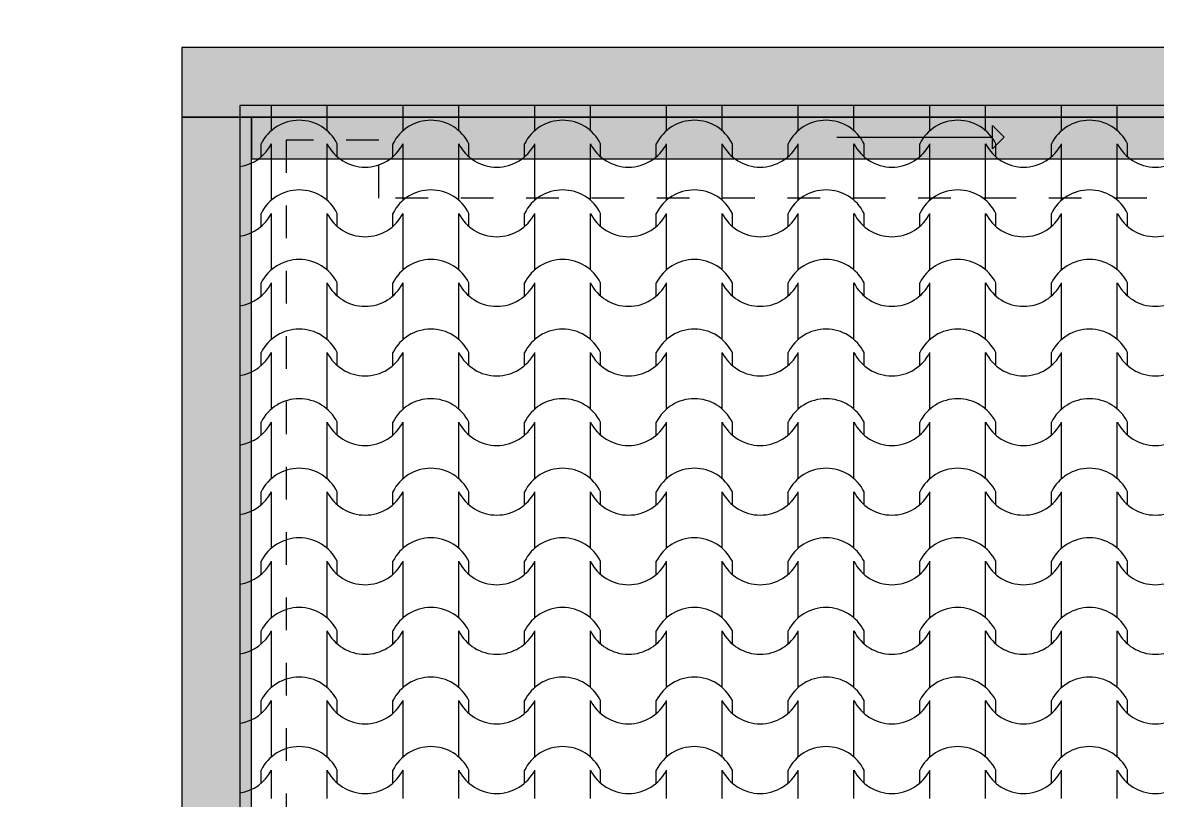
# Model space of a CAD drawing. Header units: feet. Extents: x 2791058 to 2855058, y -67651 to -26651.
# Drawn here: x 2818480 to 2823373, y -41152 to -37801 of the extents above; entities that cross this region are included whole.
import ezdxf

# ---------------------------------------------------------------- set-up
doc = ezdxf.new("R2010")
doc.units = ezdxf.units.FT
doc.header["$MEASUREMENT"] = 0
doc.linetypes.add('Dashed', pattern=[282.222223, 141.111112, -141.111112])
for name, color, linetype in [('Dimensioning - General', 7, 'Continuous'), ('Exterior walls', 7, 'Continuous'), ('Shell - Roof', 7, 'Continuous')]:
    doc.layers.add(name, color=color, linetype=linetype)
for name, color, linetype, lineweight in [('Dimensioning - General_Pen_No__1', 7, 'Continuous', 0), ('Exterior walls_Pen_No__1', 7, 'Continuous', 0), ('Model Unit - Zone_Pen_No__101', 252, 'Continuous', 0), ('Shell - Roof_Pen_No__1', 7, 'Continuous', 0), ('Shell - Roof_Pen_No__21', 7, 'Continuous', 0), ('Structural - Bearing_Pen_No__1', 7, 'Continuous', 0), ('Structural - Bearing_Pen_No__13', 54, 'Continuous', 0)]:
    doc.layers.add(name, color=color, linetype=linetype, lineweight=lineweight)
doc.layers.add('Exterior walls_Pen_No__85', color=7, linetype='Continuous', lineweight=0, true_color=0x80c2ff)
doc.layers.add('Structural - Bearing_Pen_No__82', color=7, linetype='Continuous', lineweight=0, true_color=0xaaaaaa)
doc.styles.add('GENERATED_STYLE_2', font='arial.ttf')
doc.dimstyles.new('GENERATED_STYLE__1', dxfattribs={"dimtxt": 250, "dimasz": 190, "dimexe": 0.18, "dimexo": 3, "dimgap": 0.09, "dimtad": 1, "dimlfac": 0.001, "dimzin": 0, "dimdsep": 46, "dimtxsty": 'GENERATED_STYLE_2', "dimblk": 'ARROWHEAD_2', "dimblk1": 'ARROWHEAD_2', "dimblk2": 'ARROWHEAD_2', "dimcen": 0.09, "dimclrd": 7, "dimclre": 7, "dimclrt": 7, "dimadec": 0, "dimazin": 0, "dimtfac": 1, "dimtdec": 4, "dimtmove": 0, "dimatfit": 3, "dimfxl": 1, "dimtolj": 1, "dimtzin": 0, "dimarcsym": 0})
doc.dimstyles.new('GENERATED_STYLE__2', dxfattribs={"dimtxt": 250, "dimasz": 190, "dimexe": 0.18, "dimexo": 3, "dimgap": 0.09, "dimtad": 1, "dimtih": 1, "dimtoh": 1, "dimlfac": 0.001, "dimzin": 0, "dimdsep": 46, "dimtxsty": 'GENERATED_STYLE_2', "dimblk": 'ARROWHEAD_2', "dimblk1": 'ARROWHEAD_2', "dimblk2": 'ARROWHEAD_2', "dimcen": 0.09, "dimclrd": 7, "dimclre": 7, "dimclrt": 7, "dimadec": 0, "dimazin": 0, "dimtfac": 1, "dimtdec": 4, "dimtmove": 0, "dimatfit": 3, "dimfxl": 1, "dimtolj": 1, "dimtzin": 0, "dimarcsym": 0})

# ---------------------------------------------------------------- blocks, each defined once
blk = doc.blocks.new('*X6', base_point=(2247653.8, -76425))
at = {"layer": 'Structural - Bearing_Pen_No__82', "color": 253, "linetype": 'Continuous', "lineweight": 0, "true_color": 0xaaaaaa}
for p, q in [((2819554.6, -38267.3), (2819554.6, -38158.5)), ((2819795, -38267.3), (2819795, -38158.5)), ((2820123.5, -38267.3), (2820123.5, -38158.5)), ((2820364, -38267.3), (2820364, -38158.5)), ((2820692.5, -38267.3), (2820692.5, -38158.5)), ((2820933, -38267.3), (2820933, -38158.5)), ((2821261.4, -38267.3), (2821261.4, -38158.5)), ((2821501.9, -38267.3), (2821501.9, -38158.5)), ((2821830.4, -38267.3), (2821830.4, -38158.5)), ((2822070.9, -38267.3), (2822070.9, -38158.5)), ((2822399.4, -38267.3), (2822399.4, -38158.5)), ((2822639.8, -38267.3), (2822639.8, -38158.5)), ((2822968.3, -38267.3), (2822968.3, -38158.5)), ((2823208.8, -38267.3), (2823208.8, -38158.5)), ((2819510.6, -38380.1), (2819510.6, -38324.1)), ((2819554.6, -38446), (2819554.6, -38324.1)), ((2819795, -38446), (2819795, -38324.1)), ((2819839, -38380.1), (2819839, -38324.1)), ((2820079.5, -38380.1), (2820079.5, -38324.1)), ((2820123.5, -38446), (2820123.5, -38324.1)), ((2820364, -38446), (2820364, -38324.1)), ((2820408, -38380.1), (2820408, -38324.1)), ((2820648.5, -38380.1), (2820648.5, -38324.1)), ((2820692.5, -38446), (2820692.5, -38324.1)), ((2820933, -38446), (2820933, -38324.1)), ((2820977, -38380.1), (2820977, -38324.1)), ((2821217.4, -38380.1), (2821217.4, -38324.1)), ((2821261.4, -38446), (2821261.4, -38324.1)), ((2821501.9, -38446), (2821501.9, -38324.1)), ((2821545.9, -38380.1), (2821545.9, -38324.1)), ((2821786.4, -38380.1), (2821786.4, -38324.1)), ((2821830.4, -38446), (2821830.4, -38324.1)), ((2822070.9, -38446), (2822070.9, -38324.1)), ((2822114.9, -38380.1), (2822114.9, -38324.1)), ((2822355.4, -38380.1), (2822355.4, -38324.1)), ((2822399.4, -38446), (2822399.4, -38324.1)), ((2822639.8, -38446), (2822639.8, -38324.1)), ((2822683.8, -38380.1), (2822683.8, -38324.1)), ((2822924.3, -38380.1), (2822924.3, -38324.1)), ((2822968.3, -38446), (2822968.3, -38324.1)), ((2823208.8, -38446), (2823208.8, -38324.1)), ((2823252.8, -38380.1), (2823252.8, -38324.1)), ((2819554.6, -38568), (2819554.6, -38446)), ((2819795, -38568), (2819795, -38446)), ((2820123.5, -38568), (2820123.5, -38446)), ((2820364, -38568), (2820364, -38446)), ((2820692.5, -38568), (2820692.5, -38446)), ((2820933, -38568), (2820933, -38446)), ((2821261.4, -38568), (2821261.4, -38446)), ((2821501.9, -38568), (2821501.9, -38446)), ((2821830.4, -38568), (2821830.4, -38446)), ((2822070.9, -38568), (2822070.9, -38446)), ((2822399.4, -38568), (2822399.4, -38446)), ((2822639.8, -38568), (2822639.8, -38446)), ((2822968.3, -38568), (2822968.3, -38446)), ((2823208.8, -38568), (2823208.8, -38446)), ((2819510.6, -38680.8), (2819510.6, -38624.7)), ((2819554.6, -38746.7), (2819554.6, -38624.7)), ((2819795, -38746.7), (2819795, -38624.7)), ((2819839, -38680.8), (2819839, -38624.7)), ((2820079.5, -38680.8), (2820079.5, -38624.7)), ((2820123.5, -38746.7), (2820123.5, -38624.7)), ((2820364, -38746.7), (2820364, -38624.7)), ((2820408, -38680.8), (2820408, -38624.7)), ((2820648.5, -38680.8), (2820648.5, -38624.7)), ((2820692.5, -38746.7), (2820692.5, -38624.7)), ((2820933, -38746.7), (2820933, -38624.7)), ((2820977, -38680.8), (2820977, -38624.7)), ((2821217.4, -38680.8), (2821217.4, -38624.7)), ((2821261.4, -38746.7), (2821261.4, -38624.7)), ((2821501.9, -38746.7), (2821501.9, -38624.7)), ((2821545.9, -38680.8), (2821545.9, -38624.7)), ((2821786.4, -38680.8), (2821786.4, -38624.7)), ((2821830.4, -38746.7), (2821830.4, -38624.7)), ((2822070.9, -38746.7), (2822070.9, -38624.7)), ((2822114.9, -38680.8), (2822114.9, -38624.7)), ((2822355.4, -38680.8), (2822355.4, -38624.7)), ((2822399.4, -38746.7), (2822399.4, -38624.7)), ((2822639.8, -38746.7), (2822639.8, -38624.7)), ((2822683.8, -38680.8), (2822683.8, -38624.7)), ((2822924.3, -38680.8), (2822924.3, -38624.7)), ((2822968.3, -38746.7), (2822968.3, -38624.7)), ((2823208.8, -38746.7), (2823208.8, -38624.7)), ((2823252.8, -38680.8), (2823252.8, -38624.7)), ((2819554.6, -38868.6), (2819554.6, -38746.7)), ((2819795, -38868.6), (2819795, -38746.7)), ((2820123.5, -38868.6), (2820123.5, -38746.7)), ((2820364, -38868.6), (2820364, -38746.7)), ((2820692.5, -38868.6), (2820692.5, -38746.7)), ((2820933, -38868.6), (2820933, -38746.7)), ((2821261.4, -38868.6), (2821261.4, -38746.7)), ((2821501.9, -38868.6), (2821501.9, -38746.7)), ((2821830.4, -38868.6), (2821830.4, -38746.7)), ((2822070.9, -38868.6), (2822070.9, -38746.7)), ((2822399.4, -38868.6), (2822399.4, -38746.7)), ((2822639.8, -38868.6), (2822639.8, -38746.7)), ((2822968.3, -38868.6), (2822968.3, -38746.7)), ((2823208.8, -38868.6), (2823208.8, -38746.7)), ((2819510.6, -38981.5), (2819510.6, -38925.4)), ((2819554.6, -39047.4), (2819554.6, -38925.4)), ((2819795, -39047.4), (2819795, -38925.4)), ((2819839, -38981.5), (2819839, -38925.4)), ((2820079.5, -38981.5), (2820079.5, -38925.4)), ((2820123.5, -39047.4), (2820123.5, -38925.4)), ((2820364, -39047.4), (2820364, -38925.4)), ((2820408, -38981.5), (2820408, -38925.4)), ((2820648.5, -38981.5), (2820648.5, -38925.4)), ((2820692.5, -39047.4), (2820692.5, -38925.4)), ((2820933, -39047.4), (2820933, -38925.4)), ((2820977, -38981.5), (2820977, -38925.4)), ((2821217.4, -38981.5), (2821217.4, -38925.4)), ((2821261.4, -39047.4), (2821261.4, -38925.4)), ((2821501.9, -39047.4), (2821501.9, -38925.4)), ((2821545.9, -38981.5), (2821545.9, -38925.4)), ((2821786.4, -38981.5), (2821786.4, -38925.4)), ((2821830.4, -39047.4), (2821830.4, -38925.4)), ((2822070.9, -39047.4), (2822070.9, -38925.4)), ((2822114.9, -38981.5), (2822114.9, -38925.4)), ((2822355.4, -38981.5), (2822355.4, -38925.4)), ((2822399.4, -39047.4), (2822399.4, -38925.4)), ((2822639.8, -39047.4), (2822639.8, -38925.4)), ((2822683.8, -38981.5), (2822683.8, -38925.4)), ((2822924.3, -38981.5), (2822924.3, -38925.4)), ((2822968.3, -39047.4), (2822968.3, -38925.4)), ((2823208.8, -39047.4), (2823208.8, -38925.4)), ((2823252.8, -38981.5), (2823252.8, -38925.4)), ((2819554.6, -39169.3), (2819554.6, -39047.4)), ((2819795, -39169.3), (2819795, -39047.4)), ((2820123.5, -39169.3), (2820123.5, -39047.4)), ((2820364, -39169.3), (2820364, -39047.4)), ((2820692.5, -39169.3), (2820692.5, -39047.4)), ((2820933, -39169.3), (2820933, -39047.4)), ((2821261.4, -39169.3), (2821261.4, -39047.4)), ((2821501.9, -39169.3), (2821501.9, -39047.4)), ((2821830.4, -39169.3), (2821830.4, -39047.4)), ((2822070.9, -39169.3), (2822070.9, -39047.4)), ((2822399.4, -39169.3), (2822399.4, -39047.4)), ((2822639.8, -39169.3), (2822639.8, -39047.4)), ((2822968.3, -39169.3), (2822968.3, -39047.4)), ((2823208.8, -39169.3), (2823208.8, -39047.4)), ((2819510.6, -39282.2), (2819510.6, -39226.1)), ((2819554.6, -39348), (2819554.6, -39226.1)), ((2819795, -39348), (2819795, -39226.1)), ((2819839, -39282.2), (2819839, -39226.1)), ((2820079.5, -39282.2), (2820079.5, -39226.1)), ((2820123.5, -39348), (2820123.5, -39226.1)), ((2820364, -39348), (2820364, -39226.1)), ((2820408, -39282.2), (2820408, -39226.1)), ((2820648.5, -39282.2), (2820648.5, -39226.1)), ((2820692.5, -39348), (2820692.5, -39226.1)), ((2820933, -39348), (2820933, -39226.1)), ((2820977, -39282.2), (2820977, -39226.1)), ((2821217.4, -39282.2), (2821217.4, -39226.1)), ((2821261.4, -39348), (2821261.4, -39226.1)), ((2821501.9, -39348), (2821501.9, -39226.1)), ((2821545.9, -39282.2), (2821545.9, -39226.1)), ((2821786.4, -39282.2), (2821786.4, -39226.1)), ((2821830.4, -39348), (2821830.4, -39226.1)), ((2822070.9, -39348), (2822070.9, -39226.1)), ((2822114.9, -39282.2), (2822114.9, -39226.1)), ((2822355.4, -39282.2), (2822355.4, -39226.1)), ((2822399.4, -39348), (2822399.4, -39226.1)), ((2822639.8, -39348), (2822639.8, -39226.1)), ((2822683.8, -39282.2), (2822683.8, -39226.1)), ((2822924.3, -39282.2), (2822924.3, -39226.1)), ((2822968.3, -39348), (2822968.3, -39226.1)), ((2823208.8, -39348), (2823208.8, -39226.1)), ((2823252.8, -39282.2), (2823252.8, -39226.1)), ((2819554.6, -39470), (2819554.6, -39348)), ((2819795, -39470), (2819795, -39348)), ((2820123.5, -39470), (2820123.5, -39348)), ((2820364, -39470), (2820364, -39348)), ((2820692.5, -39470), (2820692.5, -39348)), ((2820933, -39470), (2820933, -39348)), ((2821261.4, -39470), (2821261.4, -39348)), ((2821501.9, -39470), (2821501.9, -39348)), ((2821830.4, -39470), (2821830.4, -39348)), ((2822070.9, -39470), (2822070.9, -39348)), ((2822399.4, -39470), (2822399.4, -39348)), ((2822639.8, -39470), (2822639.8, -39348)), ((2822968.3, -39470), (2822968.3, -39348)), ((2823208.8, -39470), (2823208.8, -39348)), ((2819510.6, -39582.8), (2819510.6, -39526.8)), ((2819554.6, -39648.7), (2819554.6, -39526.8)), ((2819795, -39648.7), (2819795, -39526.8)), ((2819839, -39582.8), (2819839, -39526.8)), ((2820079.5, -39582.8), (2820079.5, -39526.8)), ((2820123.5, -39648.7), (2820123.5, -39526.8)), ((2820364, -39648.7), (2820364, -39526.8)), ((2820408, -39582.8), (2820408, -39526.8)), ((2820648.5, -39582.8), (2820648.5, -39526.8)), ((2820692.5, -39648.7), (2820692.5, -39526.8)), ((2820933, -39648.7), (2820933, -39526.8)), ((2820977, -39582.8), (2820977, -39526.8)), ((2821217.4, -39582.8), (2821217.4, -39526.8)), ((2821261.4, -39648.7), (2821261.4, -39526.8)), ((2821501.9, -39648.7), (2821501.9, -39526.8)), ((2821545.9, -39582.8), (2821545.9, -39526.8)), ((2821786.4, -39582.8), (2821786.4, -39526.8)), ((2821830.4, -39648.7), (2821830.4, -39526.8)), ((2822070.9, -39648.7), (2822070.9, -39526.8)), ((2822114.9, -39582.8), (2822114.9, -39526.8)), ((2822355.4, -39582.8), (2822355.4, -39526.8)), ((2822399.4, -39648.7), (2822399.4, -39526.8)), ((2822639.8, -39648.7), (2822639.8, -39526.8)), ((2822683.8, -39582.8), (2822683.8, -39526.8)), ((2822924.3, -39582.8), (2822924.3, -39526.8)), ((2822968.3, -39648.7), (2822968.3, -39526.8)), ((2823208.8, -39648.7), (2823208.8, -39526.8)), ((2823252.8, -39582.8), (2823252.8, -39526.8)), ((2819554.6, -39770.6), (2819554.6, -39648.7)), ((2819795, -39770.6), (2819795, -39648.7)), ((2820123.5, -39770.6), (2820123.5, -39648.7)), ((2820364, -39770.6), (2820364, -39648.7)), ((2820692.5, -39770.6), (2820692.5, -39648.7)), ((2820933, -39770.6), (2820933, -39648.7)), ((2821261.4, -39770.6), (2821261.4, -39648.7)), ((2821501.9, -39770.6), (2821501.9, -39648.7)), ((2821830.4, -39770.6), (2821830.4, -39648.7)), ((2822070.9, -39770.6), (2822070.9, -39648.7)), ((2822399.4, -39770.6), (2822399.4, -39648.7)), ((2822639.8, -39770.6), (2822639.8, -39648.7)), ((2822968.3, -39770.6), (2822968.3, -39648.7)), ((2823208.8, -39770.6), (2823208.8, -39648.7)), ((2819510.6, -39883.5), (2819510.6, -39827.4)), ((2819554.6, -39949.4), (2819554.6, -39827.4)), ((2819795, -39949.4), (2819795, -39827.4)), ((2819839, -39883.5), (2819839, -39827.4)), ((2820079.5, -39883.5), (2820079.5, -39827.4)), ((2820123.5, -39949.4), (2820123.5, -39827.4)), ((2820364, -39949.4), (2820364, -39827.4)), ((2820408, -39883.5), (2820408, -39827.4)), ((2820648.5, -39883.5), (2820648.5, -39827.4)), ((2820692.5, -39949.4), (2820692.5, -39827.4)), ((2820933, -39949.4), (2820933, -39827.4)), ((2820977, -39883.5), (2820977, -39827.4)), ((2821217.4, -39883.5), (2821217.4, -39827.4)), ((2821261.4, -39949.4), (2821261.4, -39827.4)), ((2821501.9, -39949.4), (2821501.9, -39827.4)), ((2821545.9, -39883.5), (2821545.9, -39827.4)), ((2821786.4, -39883.5), (2821786.4, -39827.4)), ((2821830.4, -39949.4), (2821830.4, -39827.4)), ((2822070.9, -39949.4), (2822070.9, -39827.4)), ((2822114.9, -39883.5), (2822114.9, -39827.4)), ((2822355.4, -39883.5), (2822355.4, -39827.4)), ((2822399.4, -39949.4), (2822399.4, -39827.4)), ((2822639.8, -39949.4), (2822639.8, -39827.4)), ((2822683.8, -39883.5), (2822683.8, -39827.4)), ((2822924.3, -39883.5), (2822924.3, -39827.4)), ((2822968.3, -39949.4), (2822968.3, -39827.4)), ((2823208.8, -39949.4), (2823208.8, -39827.4)), ((2823252.8, -39883.5), (2823252.8, -39827.4)), ((2819554.6, -40071.3), (2819554.6, -39949.4)), ((2819795, -40071.3), (2819795, -39949.4)), ((2820123.5, -40071.3), (2820123.5, -39949.4)), ((2820364, -40071.3), (2820364, -39949.4)), ((2820692.5, -40071.3), (2820692.5, -39949.4)), ((2820933, -40071.3), (2820933, -39949.4)), ((2821261.4, -40071.3), (2821261.4, -39949.4)), ((2821501.9, -40071.3), (2821501.9, -39949.4)), ((2821830.4, -40071.3), (2821830.4, -39949.4)), ((2822070.9, -40071.3), (2822070.9, -39949.4)), ((2822399.4, -40071.3), (2822399.4, -39949.4)), ((2822639.8, -40071.3), (2822639.8, -39949.4)), ((2822968.3, -40071.3), (2822968.3, -39949.4)), ((2823208.8, -40071.3), (2823208.8, -39949.4)), ((2819510.6, -40184.2), (2819510.6, -40128.1)), ((2819554.6, -40250), (2819554.6, -40128.1)), ((2819795, -40250), (2819795, -40128.1)), ((2819839, -40184.2), (2819839, -40128.1)), ((2820079.5, -40184.2), (2820079.5, -40128.1)), ((2820123.5, -40250), (2820123.5, -40128.1)), ((2820364, -40250), (2820364, -40128.1)), ((2820408, -40184.2), (2820408, -40128.1)), ((2820648.5, -40184.2), (2820648.5, -40128.1)), ((2820692.5, -40250), (2820692.5, -40128.1)), ((2820933, -40250), (2820933, -40128.1)), ((2820977, -40184.2), (2820977, -40128.1)), ((2821217.4, -40184.2), (2821217.4, -40128.1)), ((2821261.4, -40250), (2821261.4, -40128.1)), ((2821501.9, -40250), (2821501.9, -40128.1)), ((2821545.9, -40184.2), (2821545.9, -40128.1)), ((2821786.4, -40184.2), (2821786.4, -40128.1)), ((2821830.4, -40250), (2821830.4, -40128.1)), ((2822070.9, -40250), (2822070.9, -40128.1)), ((2822114.9, -40184.2), (2822114.9, -40128.1)), ((2822355.4, -40184.2), (2822355.4, -40128.1)), ((2822399.4, -40250), (2822399.4, -40128.1)), ((2822639.8, -40250), (2822639.8, -40128.1)), ((2822683.8, -40184.2), (2822683.8, -40128.1)), ((2822924.3, -40184.2), (2822924.3, -40128.1)), ((2822968.3, -40250), (2822968.3, -40128.1)), ((2823208.8, -40250), (2823208.8, -40128.1)), ((2823252.8, -40184.2), (2823252.8, -40128.1)), ((2819554.6, -40372), (2819554.6, -40250)), ((2819795, -40372), (2819795, -40250)), ((2820123.5, -40372), (2820123.5, -40250)), ((2820364, -40372), (2820364, -40250)), ((2820692.5, -40372), (2820692.5, -40250)), ((2820933, -40372), (2820933, -40250)), ((2821261.4, -40372), (2821261.4, -40250)), ((2821501.9, -40372), (2821501.9, -40250)), ((2821830.4, -40372), (2821830.4, -40250)), ((2822070.9, -40372), (2822070.9, -40250)), ((2822399.4, -40372), (2822399.4, -40250)), ((2822639.8, -40372), (2822639.8, -40250)), ((2822968.3, -40372), (2822968.3, -40250)), ((2823208.8, -40372), (2823208.8, -40250)), ((2819510.6, -40484.8), (2819510.6, -40428.8)), ((2819554.6, -40550.7), (2819554.6, -40428.8)), ((2819795, -40550.7), (2819795, -40428.8)), ((2819839, -40484.8), (2819839, -40428.8)), ((2820079.5, -40484.8), (2820079.5, -40428.8)), ((2820123.5, -40550.7), (2820123.5, -40428.8)), ((2820364, -40550.7), (2820364, -40428.8)), ((2820408, -40484.8), (2820408, -40428.8)), ((2820648.5, -40484.8), (2820648.5, -40428.8)), ((2820692.5, -40550.7), (2820692.5, -40428.8)), ((2820933, -40550.7), (2820933, -40428.8)), ((2820977, -40484.8), (2820977, -40428.8)), ((2821217.4, -40484.8), (2821217.4, -40428.8)), ((2821261.4, -40550.7), (2821261.4, -40428.8)), ((2821501.9, -40550.7), (2821501.9, -40428.8)), ((2821545.9, -40484.8), (2821545.9, -40428.8)), ((2821786.4, -40484.8), (2821786.4, -40428.8)), ((2821830.4, -40550.7), (2821830.4, -40428.8)), ((2822070.9, -40550.7), (2822070.9, -40428.8)), ((2822114.9, -40484.8), (2822114.9, -40428.8)), ((2822355.4, -40484.8), (2822355.4, -40428.8)), ((2822399.4, -40550.7), (2822399.4, -40428.8)), ((2822639.8, -40550.7), (2822639.8, -40428.8)), ((2822683.8, -40484.8), (2822683.8, -40428.8)), ((2822924.3, -40484.8), (2822924.3, -40428.8)), ((2822968.3, -40550.7), (2822968.3, -40428.8)), ((2823208.8, -40550.7), (2823208.8, -40428.8)), ((2823252.8, -40484.8), (2823252.8, -40428.8)), ((2819554.6, -40672.7), (2819554.6, -40550.7)), ((2819795, -40672.7), (2819795, -40550.7)), ((2820123.5, -40672.7), (2820123.5, -40550.7)), ((2820364, -40672.7), (2820364, -40550.7)), ((2820692.5, -40672.7), (2820692.5, -40550.7)), ((2820933, -40672.7), (2820933, -40550.7)), ((2821261.4, -40672.7), (2821261.4, -40550.7)), ((2821501.9, -40672.7), (2821501.9, -40550.7)), ((2821830.4, -40672.7), (2821830.4, -40550.7)), ((2822070.9, -40672.7), (2822070.9, -40550.7)), ((2822399.4, -40672.7), (2822399.4, -40550.7)), ((2822639.8, -40672.7), (2822639.8, -40550.7)), ((2822968.3, -40672.7), (2822968.3, -40550.7)), ((2823208.8, -40672.7), (2823208.8, -40550.7)), ((2819510.6, -40785.5), (2819510.6, -40729.5)), ((2819554.6, -40851.4), (2819554.6, -40729.5)), ((2819795, -40851.4), (2819795, -40729.5)), ((2819839, -40785.5), (2819839, -40729.5)), ((2820079.5, -40785.5), (2820079.5, -40729.5)), ((2820123.5, -40851.4), (2820123.5, -40729.5)), ((2820364, -40851.4), (2820364, -40729.5)), ((2820408, -40785.5), (2820408, -40729.5)), ((2820648.5, -40785.5), (2820648.5, -40729.5)), ((2820692.5, -40851.4), (2820692.5, -40729.5)), ((2820933, -40851.4), (2820933, -40729.5)), ((2820977, -40785.5), (2820977, -40729.5)), ((2821217.4, -40785.5), (2821217.4, -40729.5)), ((2821261.4, -40851.4), (2821261.4, -40729.5)), ((2821501.9, -40851.4), (2821501.9, -40729.5)), ((2821545.9, -40785.5), (2821545.9, -40729.5)), ((2821786.4, -40785.5), (2821786.4, -40729.5)), ((2821830.4, -40851.4), (2821830.4, -40729.5)), ((2822070.9, -40851.4), (2822070.9, -40729.5)), ((2822114.9, -40785.5), (2822114.9, -40729.5)), ((2822355.4, -40785.5), (2822355.4, -40729.5)), ((2822399.4, -40851.4), (2822399.4, -40729.5)), ((2822639.8, -40851.4), (2822639.8, -40729.5)), ((2822683.8, -40785.5), (2822683.8, -40729.5)), ((2822924.3, -40785.5), (2822924.3, -40729.5)), ((2822968.3, -40851.4), (2822968.3, -40729.5)), ((2823208.8, -40851.4), (2823208.8, -40729.5)), ((2823252.8, -40785.5), (2823252.8, -40729.5)), ((2819554.6, -40973.3), (2819554.6, -40851.4)), ((2819795, -40973.3), (2819795, -40851.4)), ((2820123.5, -40973.3), (2820123.5, -40851.4)), ((2820364, -40973.3), (2820364, -40851.4)), ((2820692.5, -40973.3), (2820692.5, -40851.4)), ((2820933, -40973.3), (2820933, -40851.4)), ((2821261.4, -40973.3), (2821261.4, -40851.4)), ((2821501.9, -40973.3), (2821501.9, -40851.4)), ((2821830.4, -40973.3), (2821830.4, -40851.4)), ((2822070.9, -40973.3), (2822070.9, -40851.4)), ((2822399.4, -40973.3), (2822399.4, -40851.4)), ((2822639.8, -40973.3), (2822639.8, -40851.4)), ((2822968.3, -40973.3), (2822968.3, -40851.4)), ((2823208.8, -40973.3), (2823208.8, -40851.4)), ((2819510.6, -41086.2), (2819510.6, -41030.1)), ((2819554.6, -41152.1), (2819554.6, -41030.1)), ((2819795, -41152.1), (2819795, -41030.1)), ((2819839, -41086.2), (2819839, -41030.1)), ((2820079.5, -41086.2), (2820079.5, -41030.1)), ((2820123.5, -41152.1), (2820123.5, -41030.1)), ((2820364, -41152.1), (2820364, -41030.1)), ((2820408, -41086.2), (2820408, -41030.1)), ((2820648.5, -41086.2), (2820648.5, -41030.1)), ((2820692.5, -41152.1), (2820692.5, -41030.1)), ((2820933, -41152.1), (2820933, -41030.1)), ((2820977, -41086.2), (2820977, -41030.1)), ((2821217.4, -41086.2), (2821217.4, -41030.1)), ((2821261.4, -41152.1), (2821261.4, -41030.1)), ((2821501.9, -41152.1), (2821501.9, -41030.1)), ((2821545.9, -41086.2), (2821545.9, -41030.1)), ((2821786.4, -41086.2), (2821786.4, -41030.1)), ((2821830.4, -41152.1), (2821830.4, -41030.1)), ((2822070.9, -41152.1), (2822070.9, -41030.1)), ((2822114.9, -41086.2), (2822114.9, -41030.1)), ((2822355.4, -41086.2), (2822355.4, -41030.1)), ((2822399.4, -41152.1), (2822399.4, -41030.1)), ((2822639.8, -41152.1), (2822639.8, -41030.1)), ((2822683.8, -41086.2), (2822683.8, -41030.1)), ((2822924.3, -41086.2), (2822924.3, -41030.1)), ((2822968.3, -41152.1), (2822968.3, -41030.1)), ((2823208.8, -41152.1), (2823208.8, -41030.1)), ((2823252.8, -41086.2), (2823252.8, -41030.1))]:
    blk.add_line(p, q, dxfattribs=at)
for centre, radius, start, end in [((2819674.8, -38406.7), 183.9, 26.7044, 153.2956), ((2820243.8, -38406.7), 183.9, 26.7044, 153.2956), ((2820812.7, -38406.7), 183.9, 26.7044, 153.2956), ((2821381.7, -38406.7), 183.9, 26.7044, 153.2956), ((2821950.6, -38406.7), 183.9, 26.7044, 153.2956), ((2822519.6, -38406.7), 183.9, 26.7044, 153.2956), ((2823088.6, -38406.7), 183.9, 26.7044, 153.2956), ((2819389.8, -38240.2), 184.9, 278.8346, 333.0115), ((2819959.8, -38240.2), 184.9, 206.9885, 269.8295), ((2819958.7, -38240.2), 184.9, 270.1705, 333.0115), ((2820528.8, -38240.2), 184.9, 206.9885, 269.8295), ((2820527.7, -38240.2), 184.9, 270.1705, 333.0115), ((2821097.8, -38240.2), 184.9, 206.9885, 269.8295), ((2821096.7, -38240.2), 184.9, 270.1705, 333.0115), ((2821666.7, -38240.2), 184.9, 206.9885, 269.8295), ((2821665.6, -38240.2), 184.9, 270.1705, 333.0115), ((2822235.7, -38240.2), 184.9, 206.9885, 269.8295), ((2822234.6, -38240.2), 184.9, 270.1705, 333.0115), ((2822804.6, -38240.2), 184.9, 206.9885, 269.8295), ((2822803.5, -38240.2), 184.9, 270.1705, 333.0115), ((2823373.6, -38240.2), 184.9, 206.9885, 269.8295), ((2823372.5, -38240.2), 184.9, 270.1705, 333.0115), ((2819674.8, -38707.4), 183.9, 26.7044, 153.2956), ((2820243.8, -38707.4), 183.9, 26.7044, 153.2956), ((2820812.7, -38707.4), 183.9, 26.7044, 153.2956), ((2821381.7, -38707.4), 183.9, 26.7044, 153.2956), ((2821950.6, -38707.4), 183.9, 26.7044, 153.2956), ((2822519.6, -38707.4), 183.9, 26.7044, 153.2956), ((2823088.6, -38707.4), 183.9, 26.7044, 153.2956), ((2819389.8, -38540.8), 184.9, 278.8346, 333.0115), ((2819959.8, -38540.8), 184.9, 206.9885, 269.8295), ((2819958.7, -38540.8), 184.9, 270.1705, 333.0115), ((2820528.8, -38540.8), 184.9, 206.9885, 269.8295), ((2820527.7, -38540.8), 184.9, 270.1705, 333.0115), ((2821097.8, -38540.8), 184.9, 206.9885, 269.8295), ((2821096.7, -38540.8), 184.9, 270.1705, 333.0115), ((2821666.7, -38540.8), 184.9, 206.9885, 269.8295), ((2821665.6, -38540.8), 184.9, 270.1705, 333.0115), ((2822235.7, -38540.8), 184.9, 206.9885, 269.8295), ((2822234.6, -38540.8), 184.9, 270.1705, 333.0115), ((2822804.6, -38540.8), 184.9, 206.9885, 269.8295), ((2822803.5, -38540.8), 184.9, 270.1705, 333.0115), ((2823373.6, -38540.8), 184.9, 206.9885, 269.8295), ((2823372.5, -38540.8), 184.9, 270.1705, 333.0115), ((2819674.8, -39008), 183.9, 26.7044, 153.2956), ((2820243.8, -39008), 183.9, 26.7044, 153.2956), ((2820812.7, -39008), 183.9, 26.7044, 153.2956), ((2821381.7, -39008), 183.9, 26.7044, 153.2956), ((2821950.6, -39008), 183.9, 26.7044, 153.2956), ((2822519.6, -39008), 183.9, 26.7044, 153.2956), ((2823088.6, -39008), 183.9, 26.7044, 153.2956), ((2819389.8, -38841.5), 184.9, 278.8346, 333.0115), ((2819959.8, -38841.5), 184.9, 206.9885, 269.8295), ((2819958.7, -38841.5), 184.9, 270.1705, 333.0115), ((2820528.8, -38841.5), 184.9, 206.9885, 269.8295), ((2820527.7, -38841.5), 184.9, 270.1705, 333.0115), ((2821097.8, -38841.5), 184.9, 206.9885, 269.8295), ((2821096.7, -38841.5), 184.9, 270.1705, 333.0115), ((2821666.7, -38841.5), 184.9, 206.9885, 269.8295), ((2821665.6, -38841.5), 184.9, 270.1705, 333.0115), ((2822235.7, -38841.5), 184.9, 206.9885, 269.8295), ((2822234.6, -38841.5), 184.9, 270.1705, 333.0115), ((2822804.6, -38841.5), 184.9, 206.9885, 269.8295), ((2822803.5, -38841.5), 184.9, 270.1705, 333.0115), ((2823373.6, -38841.5), 184.9, 206.9885, 269.8295), ((2823372.5, -38841.5), 184.9, 270.1705, 333.0115), ((2819674.8, -39308.7), 183.9, 26.7044, 153.2956), ((2820243.8, -39308.7), 183.9, 26.7044, 153.2956), ((2820812.7, -39308.7), 183.9, 26.7044, 153.2956), ((2821381.7, -39308.7), 183.9, 26.7044, 153.2956), ((2821950.6, -39308.7), 183.9, 26.7044, 153.2956), ((2822519.6, -39308.7), 183.9, 26.7044, 153.2956), ((2823088.6, -39308.7), 183.9, 26.7044, 153.2956), ((2819389.8, -39142.2), 184.9, 278.8346, 333.0115), ((2819959.8, -39142.2), 184.9, 206.9885, 269.8295), ((2819958.7, -39142.2), 184.9, 270.1705, 333.0115), ((2820528.8, -39142.2), 184.9, 206.9885, 269.8295), ((2820527.7, -39142.2), 184.9, 270.1705, 333.0115), ((2821097.8, -39142.2), 184.9, 206.9885, 269.8295), ((2821096.7, -39142.2), 184.9, 270.1705, 333.0115), ((2821666.7, -39142.2), 184.9, 206.9885, 269.8295), ((2821665.6, -39142.2), 184.9, 270.1705, 333.0115), ((2822235.7, -39142.2), 184.9, 206.9885, 269.8295), ((2822234.6, -39142.2), 184.9, 270.1705, 333.0115), ((2822804.6, -39142.2), 184.9, 206.9885, 269.8295), ((2822803.5, -39142.2), 184.9, 270.1705, 333.0115), ((2823373.6, -39142.2), 184.9, 206.9885, 269.8295), ((2823372.5, -39142.2), 184.9, 270.1705, 333.0115), ((2819674.8, -39609.4), 183.9, 26.7044, 153.2956), ((2820243.8, -39609.4), 183.9, 26.7044, 153.2956), ((2820812.7, -39609.4), 183.9, 26.7044, 153.2956), ((2821381.7, -39609.4), 183.9, 26.7044, 153.2956), ((2821950.6, -39609.4), 183.9, 26.7044, 153.2956), ((2822519.6, -39609.4), 183.9, 26.7044, 153.2956), ((2823088.6, -39609.4), 183.9, 26.7044, 153.2956), ((2819389.8, -39442.8), 184.9, 278.8346, 333.0115), ((2819959.8, -39442.8), 184.9, 206.9885, 269.8295), ((2819958.7, -39442.8), 184.9, 270.1705, 333.0115), ((2820528.8, -39442.8), 184.9, 206.9885, 269.8295), ((2820527.7, -39442.8), 184.9, 270.1705, 333.0115), ((2821097.8, -39442.8), 184.9, 206.9885, 269.8295), ((2821096.7, -39442.8), 184.9, 270.1705, 333.0115), ((2821666.7, -39442.8), 184.9, 206.9885, 269.8295), ((2821665.6, -39442.8), 184.9, 270.1705, 333.0115), ((2822235.7, -39442.8), 184.9, 206.9885, 269.8295), ((2822234.6, -39442.8), 184.9, 270.1705, 333.0115), ((2822804.6, -39442.8), 184.9, 206.9885, 269.8295), ((2822803.5, -39442.8), 184.9, 270.1705, 333.0115), ((2823373.6, -39442.8), 184.9, 206.9885, 269.8295), ((2823372.5, -39442.8), 184.9, 270.1705, 333.0115), ((2819674.8, -39910.1), 183.9, 26.7044, 153.2956), ((2820243.8, -39910.1), 183.9, 26.7044, 153.2956), ((2820812.7, -39910.1), 183.9, 26.7044, 153.2956), ((2821381.7, -39910.1), 183.9, 26.7044, 153.2956), ((2821950.6, -39910.1), 183.9, 26.7044, 153.2956), ((2822519.6, -39910.1), 183.9, 26.7044, 153.2956), ((2823088.6, -39910.1), 183.9, 26.7044, 153.2956), ((2819389.8, -39743.5), 184.9, 278.8346, 333.0115), ((2819959.8, -39743.5), 184.9, 206.9885, 269.8295), ((2819958.7, -39743.5), 184.9, 270.1705, 333.0115), ((2820528.8, -39743.5), 184.9, 206.9885, 269.8295), ((2820527.7, -39743.5), 184.9, 270.1705, 333.0115), ((2821097.8, -39743.5), 184.9, 206.9885, 269.8295), ((2821096.7, -39743.5), 184.9, 270.1705, 333.0115), ((2821666.7, -39743.5), 184.9, 206.9885, 269.8295), ((2821665.6, -39743.5), 184.9, 270.1705, 333.0115), ((2822235.7, -39743.5), 184.9, 206.9885, 269.8295), ((2822234.6, -39743.5), 184.9, 270.1705, 333.0115), ((2822804.6, -39743.5), 184.9, 206.9885, 269.8295), ((2822803.5, -39743.5), 184.9, 270.1705, 333.0115), ((2823373.6, -39743.5), 184.9, 206.9885, 269.8295), ((2823372.5, -39743.5), 184.9, 270.1705, 333.0115), ((2819674.8, -40210.7), 183.9, 26.7044, 153.2956), ((2820243.8, -40210.7), 183.9, 26.7044, 153.2956), ((2820812.7, -40210.7), 183.9, 26.7044, 153.2956), ((2821381.7, -40210.7), 183.9, 26.7044, 153.2956), ((2821950.6, -40210.7), 183.9, 26.7044, 153.2956), ((2822519.6, -40210.7), 183.9, 26.7044, 153.2956), ((2823088.6, -40210.7), 183.9, 26.7044, 153.2956), ((2819389.8, -40044.2), 184.9, 278.8346, 333.0115), ((2819959.8, -40044.2), 184.9, 206.9885, 269.8295), ((2819958.7, -40044.2), 184.9, 270.1705, 333.0115), ((2820528.8, -40044.2), 184.9, 206.9885, 269.8295), ((2820527.7, -40044.2), 184.9, 270.1705, 333.0115), ((2821097.8, -40044.2), 184.9, 206.9885, 269.8295), ((2821096.7, -40044.2), 184.9, 270.1705, 333.0115), ((2821666.7, -40044.2), 184.9, 206.9885, 269.8295), ((2821665.6, -40044.2), 184.9, 270.1705, 333.0115), ((2822235.7, -40044.2), 184.9, 206.9885, 269.8295), ((2822234.6, -40044.2), 184.9, 270.1705, 333.0115), ((2822804.6, -40044.2), 184.9, 206.9885, 269.8295), ((2822803.5, -40044.2), 184.9, 270.1705, 333.0115), ((2823373.6, -40044.2), 184.9, 206.9885, 269.8295), ((2823372.5, -40044.2), 184.9, 270.1705, 333.0115), ((2819674.8, -40511.4), 183.9, 26.7044, 153.2956), ((2820243.8, -40511.4), 183.9, 26.7044, 153.2956), ((2820812.7, -40511.4), 183.9, 26.7044, 153.2956), ((2821381.7, -40511.4), 183.9, 26.7044, 153.2956), ((2821950.6, -40511.4), 183.9, 26.7044, 153.2956), ((2822519.6, -40511.4), 183.9, 26.7044, 153.2956), ((2823088.6, -40511.4), 183.9, 26.7044, 153.2956), ((2819389.8, -40344.9), 184.9, 278.8346, 333.0115), ((2819959.8, -40344.9), 184.9, 206.9885, 269.8295), ((2819958.7, -40344.9), 184.9, 270.1705, 333.0115), ((2820528.8, -40344.9), 184.9, 206.9885, 269.8295), ((2820527.7, -40344.9), 184.9, 270.1705, 333.0115), ((2821097.8, -40344.9), 184.9, 206.9885, 269.8295), ((2821096.7, -40344.9), 184.9, 270.1705, 333.0115), ((2821666.7, -40344.9), 184.9, 206.9885, 269.8295), ((2821665.6, -40344.9), 184.9, 270.1705, 333.0115), ((2822235.7, -40344.9), 184.9, 206.9885, 269.8295), ((2822234.6, -40344.9), 184.9, 270.1705, 333.0115), ((2822804.6, -40344.9), 184.9, 206.9885, 269.8295), ((2822803.5, -40344.9), 184.9, 270.1705, 333.0115), ((2823373.6, -40344.9), 184.9, 206.9885, 269.8295), ((2823372.5, -40344.9), 184.9, 270.1705, 333.0115), ((2819674.8, -40812.1), 183.9, 26.7044, 153.2956), ((2820243.8, -40812.1), 183.9, 26.7044, 153.2956), ((2820812.7, -40812.1), 183.9, 26.7044, 153.2956), ((2821381.7, -40812.1), 183.9, 26.7044, 153.2956), ((2821950.6, -40812.1), 183.9, 26.7044, 153.2956), ((2822519.6, -40812.1), 183.9, 26.7044, 153.2956), ((2823088.6, -40812.1), 183.9, 26.7044, 153.2956), ((2819389.8, -40645.5), 184.9, 278.8346, 333.0115), ((2819959.8, -40645.5), 184.9, 206.9885, 269.8295), ((2819958.7, -40645.5), 184.9, 270.1705, 333.0115), ((2820528.8, -40645.5), 184.9, 206.9885, 269.8295), ((2820527.7, -40645.5), 184.9, 270.1705, 333.0115), ((2821097.8, -40645.5), 184.9, 206.9885, 269.8295), ((2821096.7, -40645.5), 184.9, 270.1705, 333.0115), ((2821666.7, -40645.5), 184.9, 206.9885, 269.8295), ((2821665.6, -40645.5), 184.9, 270.1705, 333.0115), ((2822235.7, -40645.5), 184.9, 206.9885, 269.8295), ((2822234.6, -40645.5), 184.9, 270.1705, 333.0115), ((2822804.6, -40645.5), 184.9, 206.9885, 269.8295), ((2822803.5, -40645.5), 184.9, 270.1705, 333.0115), ((2823373.6, -40645.5), 184.9, 206.9885, 269.8295), ((2823372.5, -40645.5), 184.9, 270.1705, 333.0115), ((2819674.8, -41112.7), 183.9, 26.7044, 153.2956), ((2820243.8, -41112.7), 183.9, 26.7044, 153.2956), ((2820812.7, -41112.7), 183.9, 26.7044, 153.2956), ((2821381.7, -41112.7), 183.9, 26.7044, 153.2956), ((2821950.6, -41112.7), 183.9, 26.7044, 153.2956), ((2822519.6, -41112.7), 183.9, 26.7044, 153.2956), ((2823088.6, -41112.7), 183.9, 26.7044, 153.2956), ((2819389.8, -40946.2), 184.9, 278.8346, 333.0115), ((2819959.8, -40946.2), 184.9, 206.9885, 269.8295), ((2819958.7, -40946.2), 184.9, 270.1705, 333.0115), ((2820528.8, -40946.2), 184.9, 206.9885, 269.8295), ((2820527.7, -40946.2), 184.9, 270.1705, 333.0115), ((2821097.8, -40946.2), 184.9, 206.9885, 269.8295), ((2821096.7, -40946.2), 184.9, 270.1705, 333.0115), ((2821666.7, -40946.2), 184.9, 206.9885, 269.8295), ((2821665.6, -40946.2), 184.9, 270.1705, 333.0115), ((2822235.7, -40946.2), 184.9, 206.9885, 269.8295), ((2822234.6, -40946.2), 184.9, 270.1705, 333.0115), ((2822804.6, -40946.2), 184.9, 206.9885, 269.8295), ((2822803.5, -40946.2), 184.9, 270.1705, 333.0115), ((2823373.6, -40946.2), 184.9, 206.9885, 269.8295), ((2823372.5, -40946.2), 184.9, 270.1705, 333.0115)]:
    blk.add_arc(centre, radius, start, end, dxfattribs=at)
blk = doc.blocks.new('Fill_3', base_point=(2247653.8, -74225))
at = {"layer": 'Structural - Bearing_Pen_No__1', "color": 7, "linetype": 'Continuous', "lineweight": 0}
for p, q in [((2835418.2, -38158.5), (2819418.2, -38158.5)), ((2819418.2, -38158.5), (2819418.2, -43783.5))]:
    blk.add_line(p, q, dxfattribs=at)
at = {"layer": 'Structural - Bearing_Pen_No__82', "color": 253, "linetype": 'Continuous', "lineweight": 0, "true_color": 0xaaaaaa}
blk.add_blockref('*X6', (2247653.8, -76425), dxfattribs=at)
blk = doc.blocks.new('Wall_4', base_point=(2819468.2, -38208.5))
at = {"layer": 'Exterior walls_Pen_No__85', "linetype": 'Continuous', "lineweight": 0, "true_color": 0x80c2ff}
blk.add_hatch(color=151, dxfattribs=at).paths.add_polyline_path([(2824008.1, -38388.5), (2824008.1, -38208.5), (2819468.2, -38208.5), (2819468.2, -38388.5)])
at = {"layer": 'Exterior walls_Pen_No__1', "color": 7, "linetype": 'Continuous', "lineweight": 0, "flags": 128}
for points in [[(2835368.2, -38208.5), (2819468.2, -38208.5)], [(2819468.2, -38208.5), (2819468.2, -38388.5)], [(2819468.2, -38388.5), (2835368.2, -38388.5)]]:
    blk.add_lwpolyline(points, dxfattribs=at)
blk = doc.blocks.new('Line_7', base_point=(2821997.5, -38295.6))
at = {"layer": 'Shell - Roof', "linetype": 'Continuous', "lineweight": 0, "true_color": 0x000000}
blk.add_hatch(color=18, dxfattribs=at).paths.add_polyline_path([(2822719.4, -38295.6), (2822669.4, -38245.6), (2822669.4, -38345.6)])
at = {"layer": 'Shell - Roof_Pen_No__1', "color": 7, "linetype": 'Continuous', "lineweight": 0}
for p, q in [((2822719.4, -38295.6), (2822669.4, -38245.6)), ((2822669.4, -38345.6), (2822669.4, -38245.6)), ((2822719.4, -38295.6), (2822669.4, -38345.6))]:
    blk.add_line(p, q, dxfattribs=at)
at = {"layer": 'Shell - Roof_Pen_No__21', "color": 7, "linetype": 'Continuous', "lineweight": 0}
blk.add_line((2821997.5, -38295.6), (2822669.4, -38295.6), dxfattribs=at)
blk = doc.blocks.new('*D136', base_point=(2247653.8, -76425))
at = {"layer": 'Dimensioning - General_Pen_No__1', "color": 7, "linetype": 'Continuous', "lineweight": 0, "transparency": 16777216}
for p, q in [((2802264.8, -38086.3), (2802264.8, -38208.5)), ((2802389.8, -38280.7), (2802139.8, -38136.4))]:
    blk.add_line(p, q, dxfattribs=at)
blk = doc.blocks.new('ARROWHEAD_2')
at = {"color": 0, "linetype": 'Continuous', "lineweight": 0}
for p, q in [((-0.378, -0.655), (0.378, 0.655)), ((0, 0), (-1, 0))]:
    blk.add_line(p, q, dxfattribs=at)
blk = doc.blocks.new('*D138', base_point=(2247653.8, -76425))
at = {"layer": 'Dimensioning - General_Pen_No__1', "color": 7, "linetype": 'Continuous', "lineweight": 0, "transparency": 16777216}
for p, q in [((2802264.8, -38086.3), (2802264.8, -38208.5)), ((2802389.8, -38280.7), (2802139.8, -38136.4)), ((2802077.3, -38208.5), (2802452.3, -38208.5)), ((2802264.8, -38208.5), (2802264.8, -44208.5)), ((2802389.8, -44280.7), (2802139.8, -44136.4))]:
    blk.add_line(p, q, dxfattribs=at)
at = {"layer": 'Dimensioning - General_Pen_No__1', "color": 7, "lineweight": 0, "transparency": 16777216, "char_height": 250, "attachment_point": 7, "rotation": 90, "style": 'GENERATED_STYLE_2'}
for s, insert in [('\\A1;6.00', (2802214.8, -41351.4)), ('\\A1;30', (2802214.8, -44136.3))]:
    blk.add_mtext(s, dxfattribs=dict(at, insert=insert))
blk = doc.blocks.new('*D142', base_point=(2247653.8, -76425))
at = {"layer": 'Dimensioning - General_Pen_No__1', "color": 7, "linetype": 'Continuous', "lineweight": 0, "transparency": 16777216}
for p, q in [((2801449.1, -38086.3), (2801449.1, -38208.5)), ((2801574.1, -38280.7), (2801324.1, -38136.4)), ((2801261.6, -38208.5), (2801636.6, -38208.5)), ((2801449.1, -38208.5), (2801449.1, -44208.5)), ((2801574.1, -44280.7), (2801324.1, -44136.4))]:
    blk.add_line(p, q, dxfattribs=at)
at = {"layer": 'Dimensioning - General_Pen_No__1', "color": 7, "lineweight": 0, "transparency": 16777216, "insert": (2801399.1, -41541.1), "char_height": 250, "attachment_point": 7, "rotation": 90, "style": 'GENERATED_STYLE_2'}
blk.add_mtext('\\A1;6.00', dxfattribs=at)
blk = doc.blocks.new('*D151', base_point=(2247653.8, -76425))
at = {"layer": 'Dimensioning - General_Pen_No__1', "color": 7, "linetype": 'Continuous', "lineweight": 0, "transparency": 16777216}
for p, q in [((2803604.4, -34510.7), (2803604.4, -34135.7)), ((2803676.5, -34198.2), (2803532.2, -34448.2)), ((2803482.1, -34323.2), (2803604.4, -34323.2)), ((2803604.4, -34323.2), (2819204.4, -34323.2))]:
    blk.add_line(p, q, dxfattribs=at)
blk = doc.blocks.new('*D152', base_point=(2247653.8, -76425))
at = {"layer": 'Dimensioning - General_Pen_No__1', "color": 7, "linetype": 'Continuous', "lineweight": 0, "transparency": 16777216}
for p, q in [((2819204.4, -34510.7), (2819204.4, -34135.7)), ((2803676.5, -34198.2), (2803532.2, -34448.2)), ((2819276.5, -34198.2), (2819132.2, -34448.2)), ((2803604.4, -34323.2), (2819204.4, -34323.2)), ((2819204.4, -34323.2), (2819504.4, -34323.2))]:
    blk.add_line(p, q, dxfattribs=at)
at = {"layer": 'Dimensioning - General_Pen_No__1', "color": 7, "lineweight": 0, "transparency": 16777216, "char_height": 250, "attachment_point": 7, "style": 'GENERATED_STYLE_2'}
for s, insert in [('\\A1;15.60', (2810787.2, -34273.2)), ('\\A1;30', (2818752.7, -34273.2))]:
    blk.add_mtext(s, dxfattribs=dict(at, insert=insert))
blk = doc.blocks.new('*D156', base_point=(2247653.8, -76425))
at = {"layer": 'Dimensioning - General_Pen_No__1', "color": 7, "linetype": 'Continuous', "lineweight": 0, "transparency": 16777216}
for p, q in [((2803604.4, -33750.7), (2803604.4, -33375.7)), ((2819204.4, -33750.7), (2819204.4, -33375.7)), ((2803676.5, -33438.2), (2803532.2, -33688.2)), ((2819276.5, -33438.2), (2819132.2, -33688.2)), ((2803482.1, -33563.2), (2803604.4, -33563.2)), ((2803604.4, -33563.2), (2819204.4, -33563.2)), ((2819204.4, -33563.2), (2835704.4, -33563.2))]:
    blk.add_line(p, q, dxfattribs=at)
at = {"layer": 'Dimensioning - General_Pen_No__1', "color": 7, "lineweight": 0, "transparency": 16777216, "insert": (2810976.9, -33513.2), "char_height": 250, "attachment_point": 7, "style": 'GENERATED_STYLE_2'}
blk.add_mtext('\\A1;15.60', dxfattribs=at)

msp = doc.modelspace()

# ---------------------------------------------------------------- hatches: boundary and pattern name
at = {"layer": 'Structural - Bearing_Pen_No__13', "linetype": 'Continuous', "lineweight": 0}
for points in [[(2819168.173, -37908.549), (2819168.173, -38208.549), (2835668.173, -38208.549), (2835668.173, -37908.549)], [(2819468.173, -38208.549), (2819168.173, -38208.549), (2819168.173, -43783.549), (2819468.173, -43783.549)]]:
    msp.add_hatch(color=54, dxfattribs=at).paths.add_polyline_path(points)

# ---------------------------------------------------------------- linework, layer by layer
at = {"layer": 'Model Unit - Zone_Pen_No__101', "color": 252, "linetype": 'Dashed', "lineweight": 0}
for p, q in [((2820018.173, -38308.549), (2819618.173, -38308.549)), ((2819618.173, -38308.549), (2819618.173, -49258.549)), ((2820018.173, -38558.549), (2820018.173, -38308.549)), ((2823618.173, -38558.549), (2820018.173, -38558.549))]:
    msp.add_line(p, q, dxfattribs=at)
at = {"layer": 'Structural - Bearing_Pen_No__1', "color": 7, "linetype": 'Continuous', "lineweight": 0, "flags": 128}
for points in [[(2819168.173, -37908.549), (2819168.173, -38208.549), (2835668.173, -38208.549), (2835668.173, -37908.549)], [(2819468.173, -38208.549), (2819168.173, -38208.549), (2819168.173, -43783.549), (2819468.173, -43783.549)]]:
    msp.add_lwpolyline(points, close=True, dxfattribs=at)

# ---------------------------------------------------------------- block references
at = {"layer": 'Exterior walls', "color": 7, "lineweight": 0}
msp.add_blockref('Wall_4', (2819468.173, -38208.549), dxfattribs=at)
at = {"layer": 'Shell - Roof', "color": 7, "linetype": 'Continuous', "lineweight": 0}
msp.add_blockref('Line_7', (2821997.531, -38295.591), dxfattribs=at)
at = {"layer": 'Structural - Bearing_Pen_No__82', "color": 253, "linetype": 'Continuous', "lineweight": 0, "true_color": 0xaaaaaa}
msp.add_blockref('Fill_3', (2247653.822, -74224.967), dxfattribs=at)

# ---------------------------------------------------------------- dimensions: what is measured, and where the dimension line sits
at = {"layer": 'Dimensioning - General', "color": 7, "linetype": 'Continuous', "lineweight": 0}
for base, p1, p2, picture, middle in [((2819204.377, -33563.192), (2803604.377, -43881.235), (2819204.377, -37331.235), '*D156', (2811396.95, -33388.192)), ((2819204.377, -34323.179), (2803604.377, -43881.235), (2819204.377, -37331.235), '*D152', (2811207.235, -34148.179)), ((2803604.377145085, -34323.178925761), (2803604.377145085, -43881.234808111), (2803604.377145085, -43881.234808111), '*D151', (2803596.510905107, -34148.178925761))]:
    dim = msp.add_linear_dim(base=base, p1=p1, p2=p2, dimstyle='GENERATED_STYLE__2', dxfattribs=at)
    dim.commit()
    dim.dimension.update_dxf_attribs({"geometry": picture, "text_midpoint": middle, "dimtype": 160})
for base, p1, p2, picture, middle in [((2801449.06, -44208.549), (2820002.404, -38208.549), (2804402.404, -44208.549), '*D142', (2801274.06, -41216.416)), ((2802264.787, -44208.549), (2820002.404, -38208.549), (2804402.404, -44208.549), '*D138', (2802089.787, -41026.701)), ((2802264.787110199, -38208.549463913), (2820002.403716377, -38208.549463913), (2820002.403716377, -38208.549463913), '*D136', (2802089.787110199, -38216.415763494))]:
    dim = msp.add_linear_dim(base=base, p1=p1, p2=p2, angle=270, dimstyle='GENERATED_STYLE__1', dxfattribs=at)
    dim.commit()
    dim.dimension.update_dxf_attribs({"geometry": picture, "text_midpoint": middle, "dimtype": 160, "text_rotation": 90})

doc.saveas('drawing.dxf')
